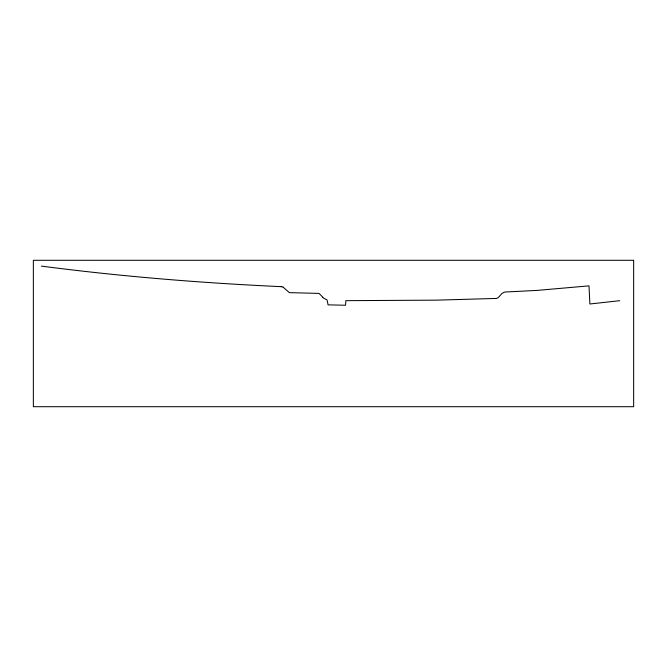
<?xml version="1.0" encoding="UTF-8"?>
<svg xmlns="http://www.w3.org/2000/svg" width="667" height="667" viewBox="0 0 667 667"><rect width="100%" height="100%" fill="white"/><g stroke="black" fill="none" stroke-linecap="round" stroke-linejoin="round"><path stroke-width="1" d="M619.735 300.684L589.878 303.994L589.003 285.86L537.127 290.403L506.095 291.971A5.478 5.478 0 0 0 504.544 292.113L501.867 293.513L498.316 297.599L496.607 298.424L436.71 300.15L345.839 300.667L345.564 305.244L328.089 304.861L327.038 299.9L323.403 298.016A4.144 4.144 0 0 1 322.961 297.465L322.878 297.349M281.157 286.652C201.025 282.966 120.969 276.48 41.404 266.108M283.15 287.219L283.692 287.627A9.48 9.48 0 0 1 284.2 288.102L289.378 292.646L318.493 293.38A2.276 2.276 0 0 1 319.226 293.622L321.027 295.389A7.579 7.579 0 0 0 321.394 295.773L321.978 296.323A6.962 6.962 0 0 1 322.761 297.165M281.149 286.685A6.045 6.045 0 0 1 283.183 287.127M633.65 260.297L33.35 260.297L33.35 406.703L633.65 406.703L633.65 260.297"/></g></svg>
